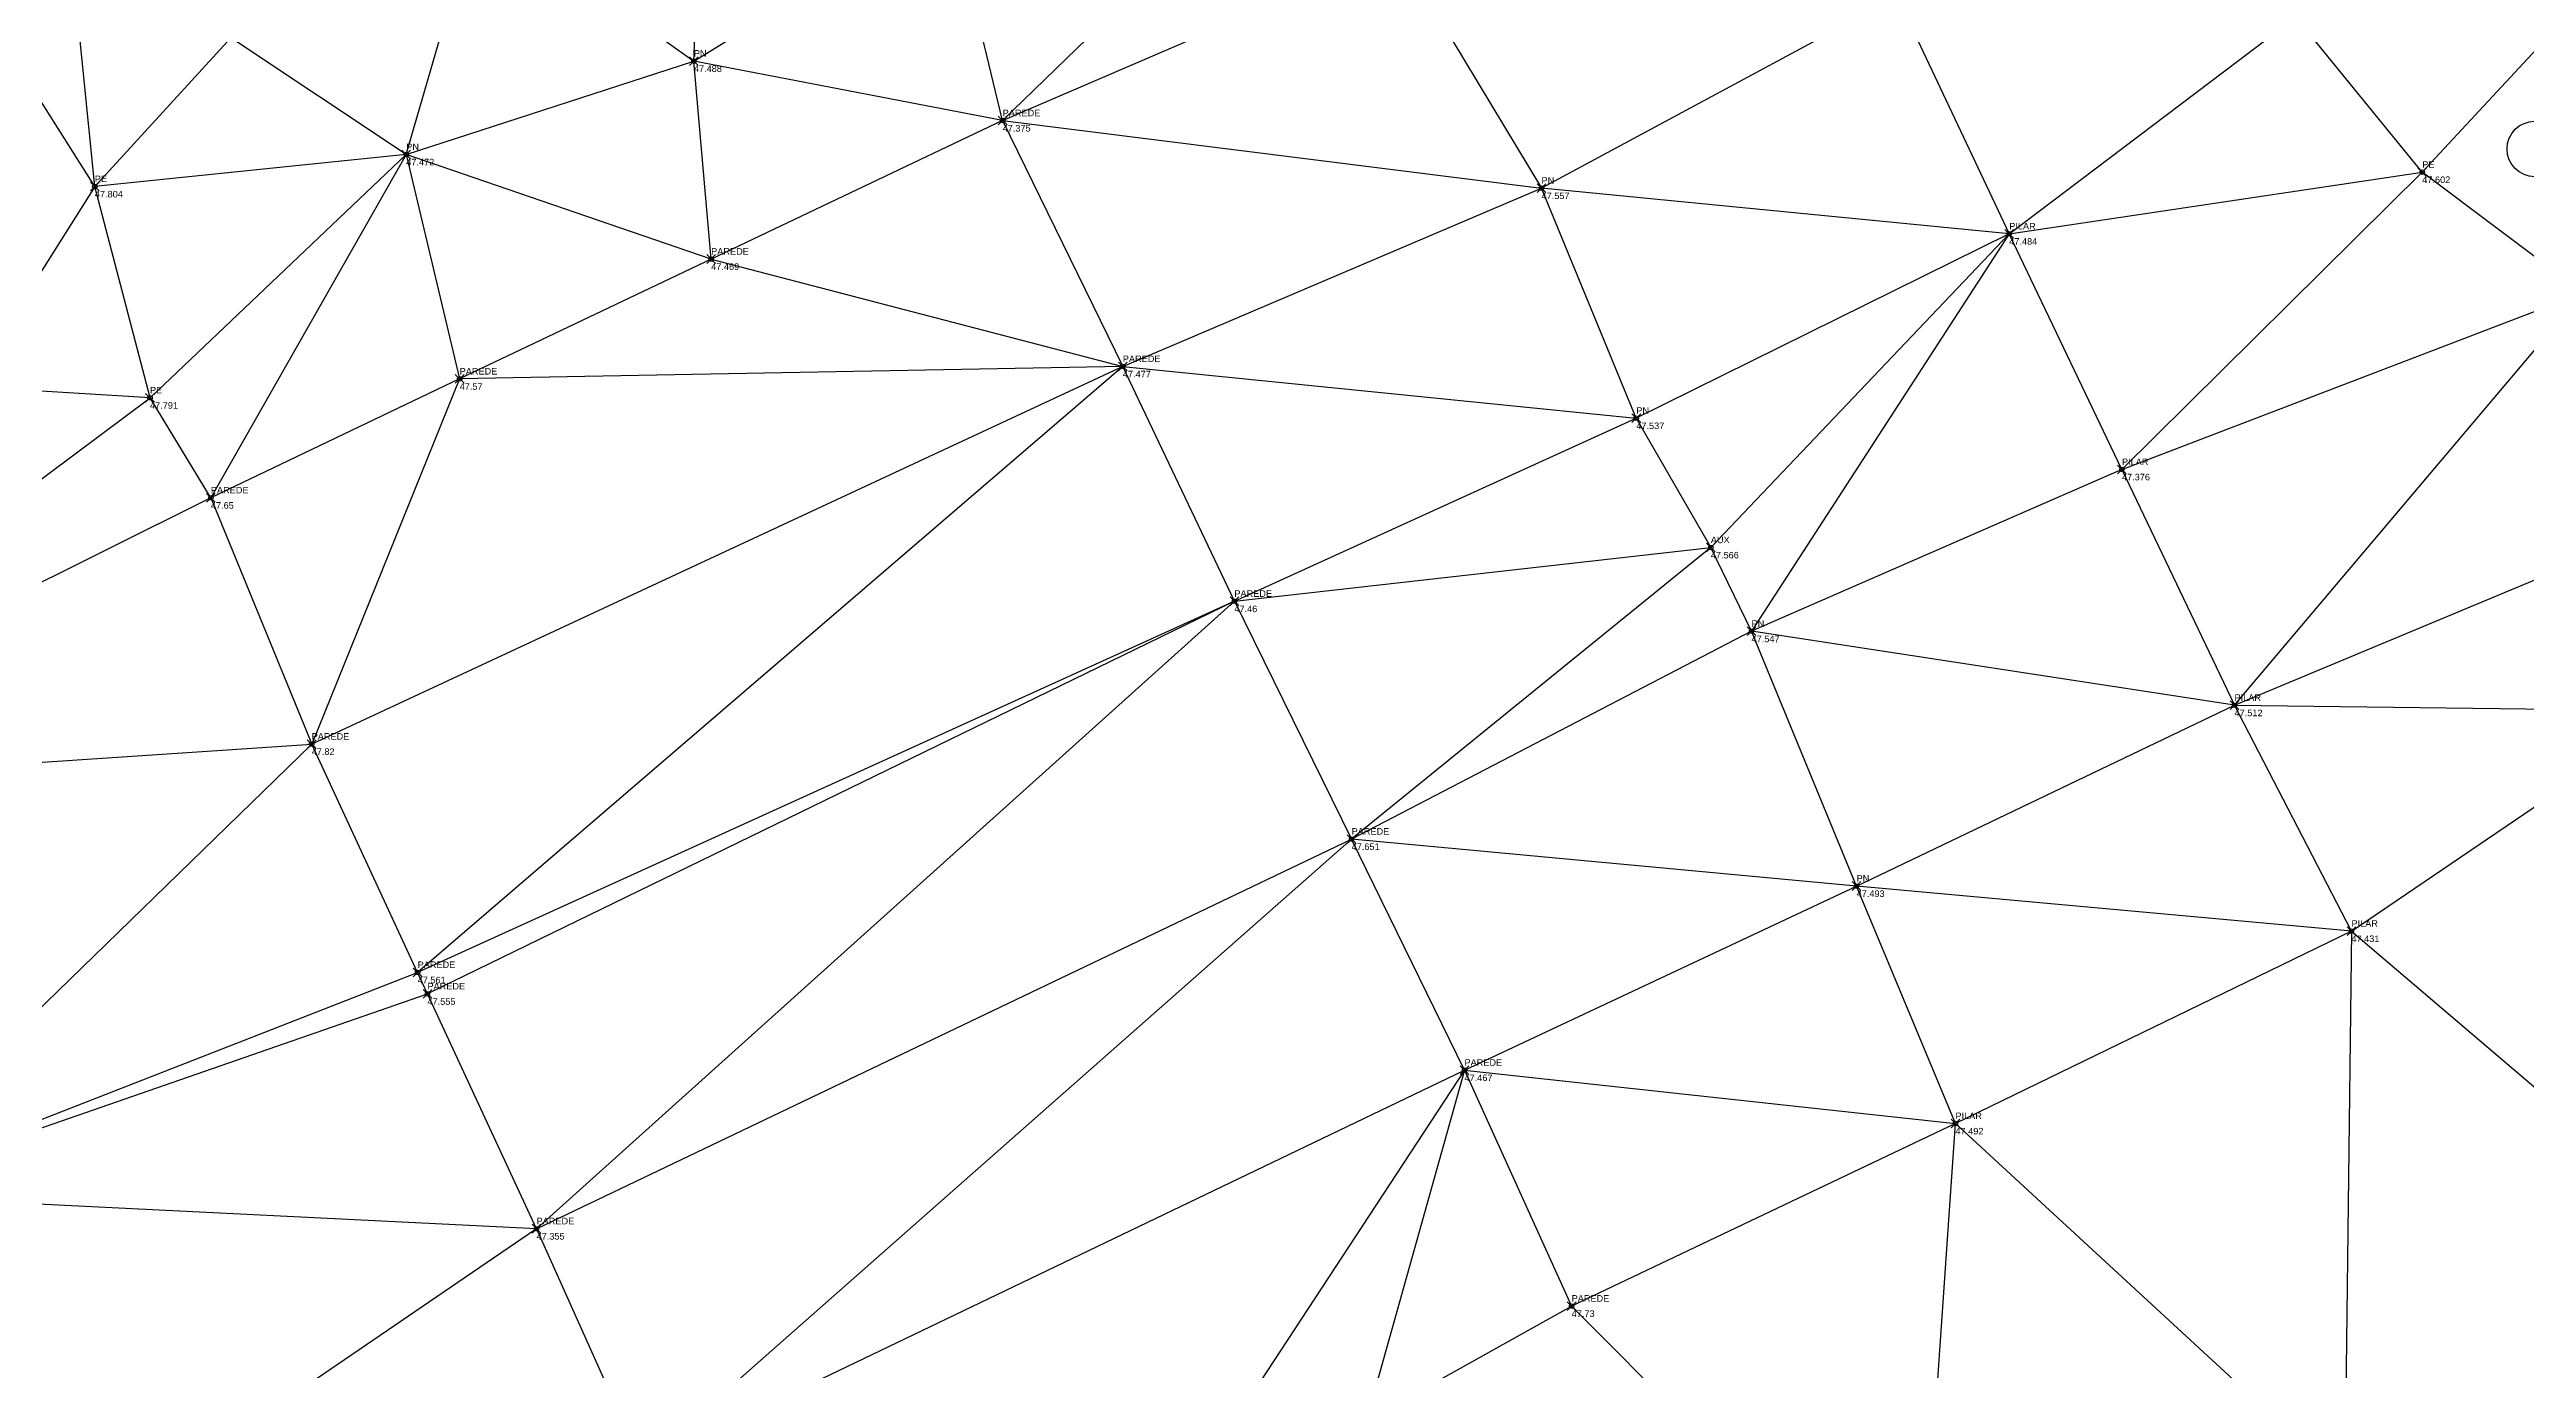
# Model space of a CAD drawing. Header units: millimetres. Extents: x 955 to 1094, y 4914 to 5043.
# Drawn here: x 987.1 to 1043.7, y 4948.5 to 4978.7 of the extents above; entities that cross this region are included whole.
import ezdxf

# ---------------------------------------------------------------- set-up
doc = ezdxf.new("R2010")
doc.units = ezdxf.units.MM
doc.header["$PDMODE"] = 35
doc.header["$PDSIZE"] = 0.1
for name, color, linetype in [('_Arestas', 2, 'Continuous'), ('_Atributos', 7, 'Continuous'), ('_Cotas', 7, 'Continuous'), ('_Pontos', 7, 'Continuous')]:
    doc.layers.add(name, color=color, linetype=linetype)
doc.styles.get("Standard").update_dxf_attribs({"font": 'arial.ttf'})

msp = doc.modelspace()

# ---------------------------------------------------------------- linework, layer by layer
at = {"color": 1}
msp.add_circle((1043.917, 4976.431), 0.636, dxfattribs=at)
at = {"layer": '_Arestas'}
for p, q in [((1001.795, 4978.444), (1002.042, 4984.704)), ((1008.86, 4977.08), (1015.265, 4983.303)), ((988.089, 4975.571), (987.461, 4981.772)), ((995.214, 4976.306), (996.856, 4981.969)), ((996.856, 4981.969), (1001.795, 4978.444)), ((1001.795, 4978.444), (1007.654, 4982.06)), ((1008.86, 4977.08), (1007.654, 4982.06)), ((1008.86, 4977.08), (1017.905, 4980.983)), ((1017.905, 4980.983), (1021.19, 4975.534)), ((988.089, 4975.571), (984.812, 4980.748)), ((1029.328, 4979.919), (1021.19, 4975.534)), ((1029.328, 4979.919), (1031.891, 4974.489)), ((1031.891, 4974.489), (1038.445, 4979.446)), ((1041.341, 4975.901), (1038.445, 4979.446)), ((1041.341, 4975.901), (1044.763, 4979.587)), ((991.204, 4978.975), (988.089, 4975.571)), ((995.214, 4976.306), (991.204, 4978.975)), ((995.214, 4976.306), (1001.795, 4978.444)), ((1002.191, 4973.911), (1001.795, 4978.444)), ((1008.86, 4977.08), (1001.795, 4978.444)), ((1008.86, 4977.08), (1002.191, 4973.911)), ((1008.86, 4977.08), (1021.19, 4975.534)), ((1008.86, 4977.08), (1011.61, 4971.451)), ((995.214, 4976.306), (988.089, 4975.571)), ((995.214, 4976.306), (989.351, 4970.733)), ((995.214, 4976.306), (990.744, 4968.444)), ((1002.191, 4973.911), (995.214, 4976.306)), ((995.214, 4976.306), (996.436, 4971.166)), ((1031.891, 4974.489), (1041.341, 4975.901)), ((1034.47, 4969.093), (1041.341, 4975.901)), ((1045.016, 4973.133), (1041.341, 4975.901)), ((988.089, 4975.571), (985.193, 4970.983)), ((989.351, 4970.733), (988.089, 4975.571)), ((1011.61, 4971.451), (1021.19, 4975.534)), ((1023.358, 4970.267), (1021.19, 4975.534)), ((1031.891, 4974.489), (1021.19, 4975.534)), ((1031.891, 4974.489), (1023.358, 4970.267)), ((1031.891, 4974.489), (1025.063, 4967.305)), ((1031.891, 4974.489), (1025.995, 4965.387)), ((1034.47, 4969.093), (1031.891, 4974.489)), ((1002.191, 4973.911), (996.436, 4971.166)), ((1002.191, 4973.911), (1011.61, 4971.451)), ((1034.47, 4969.093), (1045.016, 4973.133)), ((1037.046, 4963.693), (1045.016, 4973.133)), ((1011.61, 4971.451), (993.05, 4962.805)), ((1011.61, 4971.451), (995.475, 4957.576)), ((1011.61, 4971.451), (996.436, 4971.166)), ((1011.61, 4971.451), (1023.358, 4970.267)), ((1014.162, 4966.075), (1011.61, 4971.451)), ((989.351, 4970.733), (985.193, 4970.983)), ((996.436, 4971.166), (990.744, 4968.444)), ((996.436, 4971.166), (993.05, 4962.805)), ((977.303, 4961.741), (989.351, 4970.733)), ((990.744, 4968.444), (989.351, 4970.733)), ((990.744, 4968.444), (989.351, 4970.733)), ((1014.162, 4966.075), (1023.358, 4970.267)), ((1023.358, 4970.267), (1025.063, 4967.305)), ((1034.47, 4969.093), (1025.995, 4965.387)), ((1034.47, 4969.093), (1037.046, 4963.693)), ((990.744, 4968.444), (977.303, 4961.741)), ((990.744, 4968.444), (993.05, 4962.805)), ((1037.046, 4963.693), (1047.685, 4968.142)), ((1014.162, 4966.075), (1025.063, 4967.305)), ((1025.063, 4967.305), (1016.845, 4960.629)), ((1025.995, 4965.387), (1025.063, 4967.305)), ((1014.162, 4966.075), (995.475, 4957.576)), ((1014.162, 4966.075), (995.699, 4957.085)), ((998.196, 4951.708), (1014.162, 4966.075)), ((1014.162, 4966.075), (1016.845, 4960.629)), ((1025.995, 4965.387), (1016.845, 4960.629)), ((1028.399, 4959.554), (1025.995, 4965.387)), ((1037.046, 4963.693), (1025.995, 4965.387)), ((1028.399, 4959.554), (1037.046, 4963.693)), ((1039.721, 4958.521), (1037.046, 4963.693)), ((1037.046, 4963.693), (1047.146, 4963.569)), ((1039.721, 4958.521), (1047.146, 4963.569)), ((977.303, 4961.741), (993.05, 4962.805)), ((982.455, 4952.487), (993.05, 4962.805)), ((995.475, 4957.576), (993.05, 4962.805)), ((995.475, 4957.576), (993.05, 4962.805)), ((998.196, 4951.708), (1016.845, 4960.629)), ((1000.611, 4946.304), (1016.845, 4960.629)), ((1028.399, 4959.554), (1016.845, 4960.629)), ((1019.427, 4955.338), (1016.845, 4960.629)), ((1019.427, 4955.338), (1028.399, 4959.554)), ((1030.66, 4954.116), (1028.399, 4959.554)), ((1039.721, 4958.521), (1028.399, 4959.554)), ((1039.721, 4958.521), (1030.66, 4954.116)), ((1039.721, 4958.521), (1039.568, 4945.907)), ((1039.721, 4958.521), (1049.298, 4950.349)), ((982.455, 4952.487), (995.475, 4957.576)), ((995.699, 4957.085), (995.475, 4957.576)), ((982.455, 4952.487), (995.699, 4957.085)), ((998.196, 4951.708), (995.699, 4957.085)), ((1000.611, 4946.304), (1019.427, 4955.338)), ((1000.611, 4946.304), (1019.427, 4955.338)), ((1019.427, 4955.338), (1012.789, 4945.208)), ((1019.427, 4955.338), (1017.18, 4947.311)), ((1019.427, 4955.338), (1030.66, 4954.116)), ((1019.427, 4955.338), (1021.879, 4949.936)), ((1030.66, 4954.116), (1021.879, 4949.936)), ((1029.829, 4941.947), (1030.66, 4954.116)), ((1039.568, 4945.907), (1030.66, 4954.116)), ((998.196, 4951.708), (982.455, 4952.487)), ((998.196, 4951.708), (986.012, 4943.39)), ((998.196, 4951.708), (1000.611, 4946.304)), ((1017.18, 4947.311), (1021.879, 4949.936)), ((1029.829, 4941.947), (1021.879, 4949.936))]:
    msp.add_line(p, q, dxfattribs=at)
at = {"layer": '_Pontos'}
for p in [(1001.795, 4978.444), (1008.86, 4977.08), (995.214, 4976.306), (1041.341, 4975.901), (988.089, 4975.571), (1021.19, 4975.534), (1031.891, 4974.489), (1002.191, 4973.911), (1011.61, 4971.451), (989.351, 4970.733), (996.436, 4971.166), (1023.358, 4970.267), (1034.47, 4969.093), (990.744, 4968.444), (1025.063, 4967.305), (1014.162, 4966.075), (1025.995, 4965.387), (1037.046, 4963.693), (993.05, 4962.805), (1016.845, 4960.629), (1028.399, 4959.554), (1039.721, 4958.521), (995.475, 4957.576), (995.699, 4957.085), (1019.427, 4955.338), (1030.66, 4954.116), (1030.66, 4954.116), (998.196, 4951.708), (1021.879, 4949.936)]:
    msp.add_point(p, dxfattribs=at)

# ---------------------------------------------------------------- texts
at = {"layer": '_Atributos'}
for s, p in [('PN', (1001.795, 4978.544)), ('PAREDE', (1008.86, 4977.18)), ('PN', (995.214, 4976.406)), ('PE', (1041.341, 4976.001)), ('PE', (988.089, 4975.671)), ('PN', (1021.19, 4975.634)), ('PILAR', (1031.891, 4974.589)), ('PAREDE', (1002.191, 4974.011)), ('PAREDE', (996.436, 4971.266)), ('PAREDE', (1011.61, 4971.551)), ('PE', (989.351, 4970.833)), ('PN', (1023.358, 4970.367)), ('PILAR', (1034.47, 4969.193)), ('PAREDE', (990.744, 4968.544)), ('AUX', (1025.063, 4967.405)), ('PAREDE', (1014.162, 4966.175)), ('PN', (1025.995, 4965.487)), ('PILAR', (1037.046, 4963.793)), ('PAREDE', (993.05, 4962.905)), ('PAREDE', (1016.845, 4960.729)), ('PN', (1028.399, 4959.654)), ('PILAR', (1039.721, 4958.621)), ('PAREDE', (995.475, 4957.676)), ('PAREDE', (995.699, 4957.185)), ('PAREDE', (1019.427, 4955.438)), ('PILAR', (1030.66, 4954.216)), ('PILAR', (1030.66, 4954.216)), ('PAREDE', (998.196, 4951.808)), ('PAREDE', (1021.879, 4950.036))]:
    msp.add_text(s, height=0.15, dxfattribs=at).set_placement(p)
at = {"layer": '_Cotas'}
for s, p in [('47.488', (1001.795, 4978.194)), ('47.375', (1008.86, 4976.83)), ('47.472', (995.214, 4976.056)), ('47.804', (988.089, 4975.321)), ('47.557', (1021.19, 4975.284)), ('47.602', (1041.341, 4975.651)), ('47.484', (1031.891, 4974.239)), ('47.469', (1002.191, 4973.661)), ('47.477', (1011.61, 4971.201)), ('47.57', (996.436, 4970.916)), ('47.791', (989.351, 4970.483)), ('47.537', (1023.358, 4970.017)), ('47.376', (1034.47, 4968.843)), ('47.65', (990.744, 4968.194)), ('47.566', (1025.063, 4967.055)), ('47.46', (1014.162, 4965.825)), ('47.547', (1025.995, 4965.137)), ('47.512', (1037.046, 4963.443)), ('47.82', (993.05, 4962.555)), ('47.651', (1016.845, 4960.379)), ('47.493', (1028.399, 4959.304)), ('47.431', (1039.721, 4958.271)), ('47.561', (995.475, 4957.326)), ('47.555', (995.699, 4956.835)), ('47.467', (1019.427, 4955.088)), ('47.492', (1030.66, 4953.866)), ('47.492', (1030.66, 4953.866)), ('47.355', (998.196, 4951.458)), ('47.73', (1021.879, 4949.686))]:
    msp.add_text(s, height=0.15, dxfattribs=at).set_placement(p)

doc.saveas('drawing.dxf')
